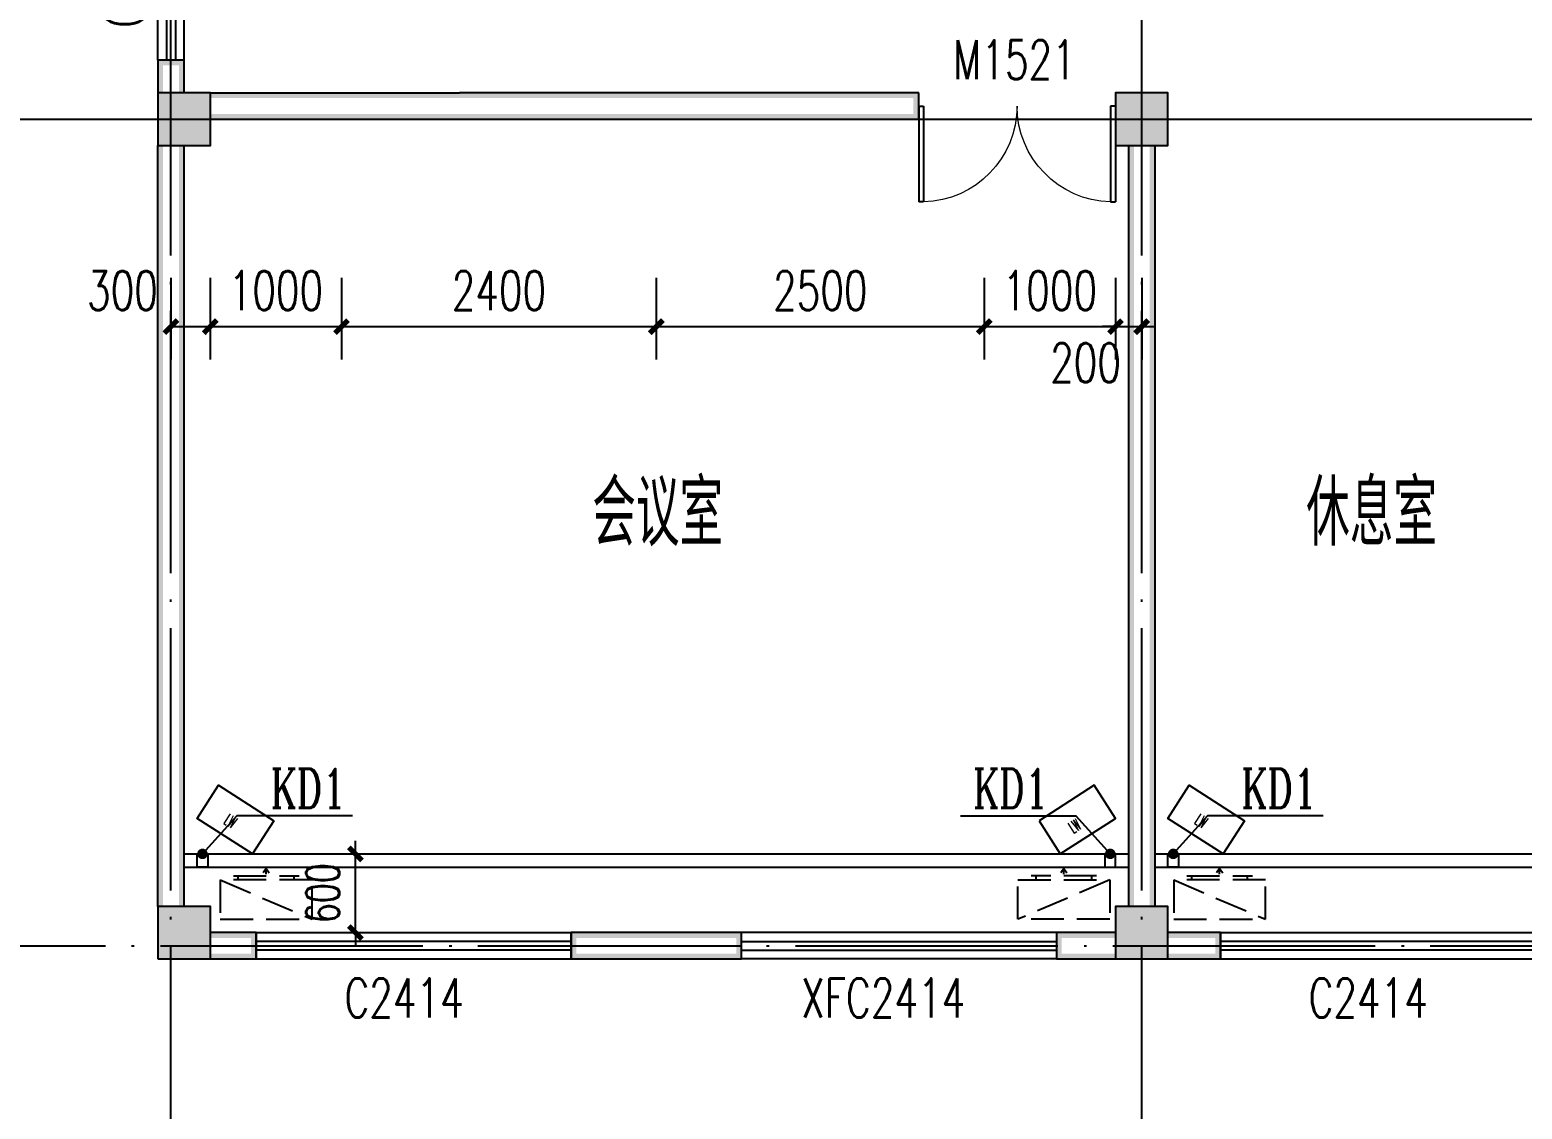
# Model space of a CAD drawing. Extents: x 5904849 to 6011887, y -826029 to -177002.
# Drawn here: x 5922338 to 5933714, y -482547 to -474321 of the extents above; entities that cross this region are included whole.
import ezdxf

# ---------------------------------------------------------------- set-up
doc = ezdxf.new("R2010")
doc.units = 0
doc.header["$LTSCALE"] = 1000
doc.header["$MEASUREMENT"] = 0
doc.linetypes.add('DASH', pattern=[0.35, 0.25, -0.1])
doc.linetypes.add('DOTE', pattern=[2.42, 2, -0.2, 0.02, -0.2])
doc.layers.get('0').update_dxf_attribs({"linetype": 'CONTINUOUS'})
doc.layers.get('Defpoints').update_dxf_attribs({"linetype": 'CONTINUOUS'})
for name, color, linetype in [('COLUMN', 9, 'CONTINUOUS'), ('DIM_SYMB', 3, 'CONTINUOUS'), ('DOTE', 252, 'CONTINUOUS'), ('PUB_DIM', 3, 'CONTINUOUS'), ('PUB_HATCH', 8, 'CONTINUOUS'), ('PUB_TEXT', 7, 'CONTINUOUS'), ('PUB_WALL', 9, 'CONTINUOUS'), ('WALL', 2, 'CONTINUOUS'), ('WINDOW', 4, 'CONTINUOUS'), ('WINDOW_TEXT', 7, 'CONTINUOUS'), ('厨卫布置', 6, 'CONTINUOUS'), ('填充', 251, 'CONTINUOUS'), ('排水', 221, 'CONTINUOUS')]:
    doc.layers.add(name, color=color, linetype=linetype)
doc.styles.add('_TCH_DIM_T3', font='SIMPLEX', dxfattribs={"width": 0.705882, "bigfont": 'GBCBIG'})
doc.styles.add('_TCH_DIM_T3_T3', font='SIMPLEX', dxfattribs={"width": 0.705882, "bigfont": 'GBCBIG'})
doc.styles.add('_TCH_LABEL', font='COMPLEX', dxfattribs={"bigfont": 'GBCBIG'})
doc.styles.add('_TCH_WINDOW', font='SIMPLEX', dxfattribs={"height": 3.5, "bigfont": 'GBCBIG'})
doc.styles.add('DIM_FONT', font='SIMPLEX', dxfattribs={"width": 0.7, "bigfont": 'GBCBIG'})
doc.styles.add('schuco', font='sceie.shx', dxfattribs={"width": 0.7, "bigfont": 'sceic.shx'})
doc.dimstyles.new('_TCH_ARCH&&100', dxfattribs={"dimtxt": 297.5, "dimasz": 100, "dimexe": 250, "dimexo": 300, "dimgap": 126.25, "dimtad": 1, "dimdec": 0, "dimzin": 0, "dimdsep": 46, "dimtxsty": '_TCH_DIM_T3', "dimblk": 'ARCHTICK', "dimcen": 0.09, "dimclrt": 7, "dimazin": 2, "dimtfac": 1, "dimtdec": 0, "dimtix": 1, "dimtmove": 2, "dimatfit": 3, "dimfxl": 0, "dimtolj": 1, "dimtzin": 0, "dimarcsym": 0})
doc.dimstyles.new('_TCH_ARCH&&100$TCH&&100', dxfattribs={"dimtxt": 252.875, "dimasz": 100, "dimexe": 250, "dimexo": 300, "dimgap": 122.3125, "dimtad": 1, "dimdec": 0, "dimzin": 0, "dimdsep": 46, "dimtxsty": '_TCH_DIM_T3_T3', "dimblk": 'ARCHTICK', "dimcen": 0.09, "dimclrt": 7, "dimazin": 2, "dimtfac": 1, "dimtdec": 0, "dimtix": 1, "dimtmove": 2, "dimatfit": 3, "dimfxl": 0, "dimtolj": 1, "dimtzin": 0, "dimarcsym": 0})

# ---------------------------------------------------------------- blocks, each defined once
blk = doc.blocks.new('_ArchTick')
at = {"color": 0, "linetype": 'ByBlock', "const_width": 0.4}
blk.add_lwpolyline([(-0.5, -0.5), (0.5, 0.5)], dxfattribs=at)
blk = doc.blocks.new('*D918')
at = {"layer": 'Defpoints', "color": 0}
for p in [(5930614, -475912), (5930814, -475912), (5930814, -476583)]:
    blk.add_point(p, dxfattribs=at)
at = {"layer": 'PUB_DIM', "color": 0, "lineweight": -2}
for p, q in [((5930614, -476212), (5930614, -476833)), ((5930814, -476212), (5930814, -476833)), ((5930614, -476583), (5930514, -476583)), ((5930614, -476583), (5930814, -476583)), ((5930814, -476583), (5930914, -476583))]:
    blk.add_line(p, q, dxfattribs=at)
at = {"layer": 'PUB_DIM', "color": 0, "lineweight": -2, "xscale": 100, "yscale": 100, "zscale": 100}
blk.add_blockref('_ArchTick', (5930614, -476583), dxfattribs=at)
at = {"layer": 'PUB_DIM', "color": 0, "lineweight": -2, "xscale": 100, "yscale": 100, "zscale": 100, "rotation": 180}
blk.add_blockref('_ArchTick', (5930814, -476583), dxfattribs=at)
at = {"layer": 'PUB_DIM', "color": 7, "insert": (5930386, -476858), "char_height": 297.5, "attachment_point": 5, "style": '_TCH_DIM_T3'}
blk.add_mtext('\\A1;200', dxfattribs=at)
blk = doc.blocks.new('*D919')
at = {"layer": 'Defpoints', "color": 0}
for p in [(5929614, -475912), (5930614, -475912), (5930614, -476583)]:
    blk.add_point(p, dxfattribs=at)
at = {"layer": 'PUB_DIM', "color": 0, "lineweight": -2}
for p, q in [((5929614, -476212), (5929614, -476833)), ((5930614, -476212), (5930614, -476833)), ((5929614, -476583), (5930614, -476583))]:
    blk.add_line(p, q, dxfattribs=at)
at = {"layer": 'PUB_DIM', "color": 0, "lineweight": -2, "xscale": 100, "yscale": 100, "zscale": 100, "rotation": 180}
blk.add_blockref('_ArchTick', (5929614, -476583), dxfattribs=at)
at = {"layer": 'PUB_DIM', "color": 0, "lineweight": -2, "xscale": 100, "yscale": 100, "zscale": 100}
blk.add_blockref('_ArchTick', (5930614, -476583), dxfattribs=at)
at = {"layer": 'PUB_DIM', "color": 7, "insert": (5930114, -476308), "char_height": 297.5, "attachment_point": 5, "style": '_TCH_DIM_T3'}
blk.add_mtext('\\A1;1000', dxfattribs=at)
blk = doc.blocks.new('*D920')
at = {"layer": 'Defpoints', "color": 0}
for p in [(5927114, -475912), (5929614, -475912), (5929614, -476583)]:
    blk.add_point(p, dxfattribs=at)
at = {"layer": 'PUB_DIM', "color": 0, "lineweight": -2}
for p, q in [((5927114, -476212), (5927114, -476833)), ((5929614, -476212), (5929614, -476833)), ((5927114, -476583), (5929614, -476583))]:
    blk.add_line(p, q, dxfattribs=at)
at = {"layer": 'PUB_DIM', "color": 0, "lineweight": -2, "xscale": 100, "yscale": 100, "zscale": 100, "rotation": 180}
blk.add_blockref('_ArchTick', (5927114, -476583), dxfattribs=at)
at = {"layer": 'PUB_DIM', "color": 0, "lineweight": -2, "xscale": 100, "yscale": 100, "zscale": 100}
blk.add_blockref('_ArchTick', (5929614, -476583), dxfattribs=at)
at = {"layer": 'PUB_DIM', "color": 7, "insert": (5928364, -476308), "char_height": 297.5, "attachment_point": 5, "style": '_TCH_DIM_T3'}
blk.add_mtext('\\A1;2500', dxfattribs=at)
blk = doc.blocks.new('*D921')
at = {"layer": 'Defpoints', "color": 0}
for p in [(5924714, -475912), (5927114, -475912), (5927114, -476583)]:
    blk.add_point(p, dxfattribs=at)
at = {"layer": 'PUB_DIM', "color": 0, "lineweight": -2}
for p, q in [((5924714, -476212), (5924714, -476833)), ((5927114, -476212), (5927114, -476833)), ((5924714, -476583), (5927114, -476583))]:
    blk.add_line(p, q, dxfattribs=at)
at = {"layer": 'PUB_DIM', "color": 0, "lineweight": -2, "xscale": 100, "yscale": 100, "zscale": 100, "rotation": 180}
blk.add_blockref('_ArchTick', (5924714, -476583), dxfattribs=at)
at = {"layer": 'PUB_DIM', "color": 0, "lineweight": -2, "xscale": 100, "yscale": 100, "zscale": 100}
blk.add_blockref('_ArchTick', (5927114, -476583), dxfattribs=at)
at = {"layer": 'PUB_DIM', "color": 7, "insert": (5925914, -476308), "char_height": 297.5, "attachment_point": 5, "style": '_TCH_DIM_T3'}
blk.add_mtext('\\A1;2400', dxfattribs=at)
blk = doc.blocks.new('*D922')
at = {"layer": 'Defpoints', "color": 0}
for p in [(5923714, -475912), (5924714, -475912), (5924714, -476583)]:
    blk.add_point(p, dxfattribs=at)
at = {"layer": 'PUB_DIM', "color": 0, "lineweight": -2}
for p, q in [((5923714, -476212), (5923714, -476833)), ((5924714, -476212), (5924714, -476833)), ((5923714, -476583), (5924714, -476583))]:
    blk.add_line(p, q, dxfattribs=at)
at = {"layer": 'PUB_DIM', "color": 0, "lineweight": -2, "xscale": 100, "yscale": 100, "zscale": 100, "rotation": 180}
blk.add_blockref('_ArchTick', (5923714, -476583), dxfattribs=at)
at = {"layer": 'PUB_DIM', "color": 0, "lineweight": -2, "xscale": 100, "yscale": 100, "zscale": 100}
blk.add_blockref('_ArchTick', (5924714, -476583), dxfattribs=at)
at = {"layer": 'PUB_DIM', "color": 7, "insert": (5924214, -476308), "char_height": 297.5, "attachment_point": 5, "style": '_TCH_DIM_T3'}
blk.add_mtext('\\A1;1000', dxfattribs=at)
blk = doc.blocks.new('*D923')
at = {"layer": 'Defpoints', "color": 0}
for p in [(5923414, -475912), (5923714, -475912), (5923714, -476583)]:
    blk.add_point(p, dxfattribs=at)
at = {"layer": 'PUB_DIM', "color": 0, "lineweight": -2}
for p, q in [((5923414, -476212), (5923414, -476833)), ((5923714, -476212), (5923714, -476833)), ((5923414, -476583), (5923714, -476583))]:
    blk.add_line(p, q, dxfattribs=at)
at = {"layer": 'PUB_DIM', "color": 0, "lineweight": -2, "xscale": 100, "yscale": 100, "zscale": 100, "rotation": 180}
blk.add_blockref('_ArchTick', (5923414, -476583), dxfattribs=at)
at = {"layer": 'PUB_DIM', "color": 0, "lineweight": -2, "xscale": 100, "yscale": 100, "zscale": 100}
blk.add_blockref('_ArchTick', (5923714, -476583), dxfattribs=at)
at = {"layer": 'PUB_DIM', "color": 7, "insert": (5923044, -476308), "char_height": 297.5, "attachment_point": 5, "style": '_TCH_DIM_T3'}
blk.add_mtext('\\A1;300', dxfattribs=at)
blk = doc.blocks.new('$TCHSYS$WIN2D')
for p, q in [((-0.5, 0.5), (0.5, 0.5)), ((-0.5, 0.5), (-0.5, -0.5)), ((0.5, 0.5), (0.5, -0.5)), ((0.5, 0.1667), (-0.5, 0.1667)), ((0.5, -0.1667), (-0.5, -0.1667)), ((-0.5, -0.5), (0.5, -0.5))]:
    blk.add_line(p, q)
blk = doc.blocks.new('*D1320')
at = {"layer": 'Defpoints', "color": 0, "linetype": 'ByBlock'}
for p in [(5924548, -480601), (5924820, -480601), (5924548, -481201)]:
    blk.add_point(p, dxfattribs=at)
at = {"layer": 'PUB_DIM', "color": 0, "linetype": 'ByBlock', "lineweight": -2}
for p, q in [((5924820, -480601), (5924820, -480501)), ((5924820, -481201), (5924820, -480601)), ((5924848, -480601), (5925070, -480601)), ((5924820, -481201), (5924820, -481301)), ((5924848, -481201), (5925070, -481201))]:
    blk.add_line(p, q, dxfattribs=at)
at = {"layer": 'PUB_DIM', "color": 0, "linetype": 'ByBlock', "lineweight": -2, "xscale": 100, "yscale": 100, "zscale": 100}
for p, rotation in [((5924820, -480601), 270), ((5924820, -481201), 90)]:
    blk.add_blockref('_ArchTick', p, dxfattribs=dict(at, rotation=rotation))
at = {"layer": 'PUB_DIM', "color": 7, "linetype": 'ByBlock', "insert": (5924571, -480901), "char_height": 252.9, "attachment_point": 5, "rotation": 90, "style": '_TCH_DIM_T3_T3'}
blk.add_mtext('\\A1;600', dxfattribs=at)
blk = doc.blocks.new('$DorLib2D$00000002')
for p, q in [((-0.5, 0), (-0.5, 0.4875)), ((-0.475, 0.4875), (-0.5, 0.4875)), ((-0.475, 0), (-0.475, 0.4875)), ((0.475, 0), (0.475, 0.4875)), ((0.475, 0.4875), (0.5, 0.4875)), ((0.5, 0), (0.5, 0.4875)), ((-0.5, 0), (-0.475, 0)), ((0.5, 0), (0.475, 0))]:
    blk.add_line(p, q)
at = {"lineweight": 13}
for centre, start, end in [((-0.4875, 0), 0, 88.53072), ((0.4875, 0), 91.46928, 180)]:
    blk.add_arc(centre, 0.4875, start, end, dxfattribs=at)
blk = doc.blocks.new('$WINLIB2D$00000001')
at = {"color": 0}
for points in [[(-0.5, 0.5), (-0.5, -0.5)], [(-0.5, 0.5), (0.5, 0.5)], [(0.5, -0.5), (0.5, 0.5)], [(0.5, 0.1667), (-0.5, 0.1667)], [(0.5, -0.1667), (-0.5, -0.1667)], [(-0.5, -0.5), (0.5, -0.5)]]:
    blk.add_lwpolyline(points, dxfattribs=at)
blk = doc.blocks.new('_FZH')
blk.add_lwpolyline([(-0.5, -0.5), (0.5, -0.5), (0.5, 0.5), (-0.5, 0.5)], close=True)
at = {"layer": 'PUB_HATCH'}
blk.add_solid([(-0.5, -0.5), (0.5, -0.5), (-0.5, 0.5), (0.5, 0.5)], dxfattribs=at)
blk = doc.blocks.new('A$C2E081725')
at = {"linetype": 'DASH'}
for p, q in [((700, 94), (0, 394)), ((600, 64), (100, 64)), ((138, 94), (138, 64)), ((350, 8), (327, 39)), ((350, 49), (350, 0)), ((350, 8), (373, 39)), ((563, 94), (563, 64))]:
    blk.add_line(p, q, dxfattribs=at)
blk.add_lwpolyline([(0, 394), (0, 94), (700, 94), (700, 394)], close=True, dxfattribs=at)

msp = doc.modelspace()

# ---------------------------------------------------------------- hatches: boundary and pattern name
at = {"layer": 'PUB_WALL', "linetype": 'ByBlock'}
for points in [[(5923514.3, -474551.4), (5923314.3, -474551.4), (5923354.3, -474591.4), (5923474.3, -474591.4)], [(5923314.3, -474801.4), (5923354.3, -474801.4), (5923354.3, -474591.4), (5923314.3, -474551.4)], [(5923474.3, -474801.4), (5923514.3, -474801.4), (5923514.3, -474551.4), (5923474.3, -474591.4)], [(5923714.3, -474801.4), (5923314.3, -474801.4), (5923354.3, -474841.4), (5923674.3, -474841.4)], [(5923314.3, -474801.4), (5923314.3, -475201.4), (5923354.3, -475161.4), (5923354.3, -474841.4)], [(5923714.3, -475201.4), (5923714.3, -474801.4), (5923674.3, -474841.4), (5923674.3, -475161.4)], [(5923714.3, -474801.4), (5923714.3, -474841.4), (5925614.3, -474841.4), (5925614.3, -474801.4)], [(5929114.3, -474801.4), (5925614.3, -474801.4), (5925614.3, -474841.4), (5929074.3, -474841.4)], [(5929114.3, -475001.4), (5929114.3, -474801.4), (5929074.3, -474841.4), (5929074.3, -474961.4)], [(5931014.3, -474801.4), (5930614.3, -474801.4), (5930654.3, -474841.4), (5930974.3, -474841.4)], [(5930614.3, -474801.4), (5930614.3, -475201.4), (5930654.3, -475161.4), (5930654.3, -474841.4)], [(5931014.3, -475201.4), (5931014.3, -474801.4), (5930974.3, -474841.4), (5930974.3, -475161.4)], [(5923714.3, -474961.4), (5923714.3, -475001.4), (5925614.3, -475001.4), (5925614.3, -474961.4)], [(5925614.3, -475001.4), (5929114.3, -475001.4), (5929074.3, -474961.4), (5925614.3, -474961.4)], [(5923314.3, -475201.4), (5923714.3, -475201.4), (5923674.3, -475161.4), (5923354.3, -475161.4)], [(5930614.3, -475201.4), (5931014.3, -475201.4), (5930974.3, -475161.4), (5930654.3, -475161.4)], [(5923354.3, -475201.4), (5923314.3, -475201.4), (5923314.3, -481001.4), (5923354.3, -481001.4)], [(5923514.3, -475201.4), (5923474.3, -475201.4), (5923474.3, -481001.4), (5923514.3, -481001.4)], [(5930714.3, -481001.4), (5930754.3, -481001.4), (5930754.3, -475201.4), (5930714.3, -475201.4)], [(5930874.3, -481001.4), (5930914.3, -481001.4), (5930914.3, -475201.4), (5930874.3, -475201.4)], [(5923714.3, -481001.4), (5923314.3, -481001.4), (5923354.3, -481041.4), (5923674.3, -481041.4)], [(5923314.3, -481001.4), (5923314.3, -481401.4), (5923354.3, -481361.4), (5923354.3, -481041.4)], [(5923714.3, -481401.4), (5923714.3, -481001.4), (5923674.3, -481041.4), (5923674.3, -481361.4)], [(5931014.3, -481001.4), (5930614.3, -481001.4), (5930654.3, -481041.4), (5930974.3, -481041.4)], [(5930614.3, -481001.4), (5930614.3, -481401.4), (5930654.3, -481361.4), (5930654.3, -481041.4)], [(5931014.3, -481401.4), (5931014.3, -481001.4), (5930974.3, -481041.4), (5930974.3, -481361.4)], [(5923714.3, -481201.4), (5923714.3, -481241.4), (5924024.3, -481241.4), (5924064.3, -481201.4)], [(5924064.3, -481401.4), (5924064.3, -481201.4), (5924024.3, -481241.4), (5924024.3, -481361.4)], [(5927114.3, -481201.4), (5926464.3, -481201.4), (5926504.3, -481241.4), (5927114.3, -481241.4)], [(5926464.3, -481201.4), (5926464.3, -481401.4), (5926504.3, -481361.4), (5926504.3, -481241.4)], [(5927764.3, -481201.4), (5927114.3, -481201.4), (5927114.3, -481241.4), (5927724.3, -481241.4)], [(5927764.3, -481401.4), (5927764.3, -481201.4), (5927724.3, -481241.4), (5927724.3, -481361.4)], [(5930614.3, -481241.4), (5930614.3, -481201.4), (5930164.3, -481201.4), (5930204.3, -481241.4)], [(5930164.3, -481201.4), (5930164.3, -481401.4), (5930204.3, -481361.4), (5930204.3, -481241.4)], [(5931014.3, -481201.4), (5931014.3, -481241.4), (5931374.3, -481241.4), (5931414.3, -481201.4)], [(5931414.3, -481401.4), (5931414.3, -481201.4), (5931374.3, -481241.4), (5931374.3, -481361.4)], [(5923314.3, -481401.4), (5923714.3, -481401.4), (5923674.3, -481361.4), (5923354.3, -481361.4)], [(5923714.3, -481361.4), (5923714.3, -481401.4), (5924064.3, -481401.4), (5924024.3, -481361.4)], [(5926464.3, -481401.4), (5927114.3, -481401.4), (5927114.3, -481361.4), (5926504.3, -481361.4)], [(5927114.3, -481401.4), (5927764.3, -481401.4), (5927724.3, -481361.4), (5927114.3, -481361.4)], [(5930614.3, -481401.4), (5930614.3, -481361.4), (5930204.3, -481361.4), (5930164.3, -481401.4)], [(5930614.3, -481401.4), (5931014.3, -481401.4), (5930974.3, -481361.4), (5930654.3, -481361.4)], [(5931014.3, -481361.4), (5931014.3, -481401.4), (5931414.3, -481401.4), (5931374.3, -481361.4)]]:
    msp.add_hatch(color=256, dxfattribs=at).paths.add_polyline_path(points)

# ---------------------------------------------------------------- linework, layer by layer
at = {"linetype": 'ByBlock'}
for p, q in [((5923514.3, -480601.4), (5927014.3, -480601.4)), ((5927014.3, -480601.4), (5930714.3, -480601.4)), ((5930914.3, -480601.4), (5934314.3, -480601.4))]:
    msp.add_line(p, q, dxfattribs=at)
at = {"layer": 'DIM_SYMB'}
for points in [[(5924797, -480311.5), (5923915.9, -480311.5), (5923654.3, -480601.4)], [(5929431.6, -480311.5), (5930312.7, -480311.5), (5930574.3, -480601.4)], [(5932197, -480311.5), (5931315.9, -480311.5), (5931054.3, -480601.4)]]:
    msp.add_lwpolyline(points, dxfattribs=at)
at = {"layer": 'DIM_SYMB', "const_width": 40}
for points in [[(5923667.7, -480586.5, 1), (5923640.9, -480616.2, 1)], [(5930560.9, -480586.5, 1), (5930587.7, -480616.2, 1)], [(5931067.7, -480586.5, 1), (5931040.9, -480616.2, 1)]]:
    msp.add_lwpolyline(points, format="xyb", close=True, dxfattribs=at)
at = {"layer": 'DOTE', "linetype": 'DOTE'}
for p, q in [((5923414.3, -483301.4), (5923414.3, -463801.4)), ((5930814.3, -483301.4), (5930814.3, -463801.4)), ((5920914.3, -475001.4), (5947914.3, -475001.4)), ((5922514.3, -475001.4), (5946314.3, -475001.4)), ((5920914.3, -481301.4), (5947914.3, -481301.4))]:
    msp.add_line(p, q, dxfattribs=at)
at = {"layer": 'WALL', "linetype": 'ByBlock'}
for p, q in [((5923514.3, -474551.4), (5923314.3, -474551.4)), ((5923314.3, -474551.4), (5923314.3, -474801.4)), ((5923514.3, -474801.4), (5923514.3, -474551.4)), ((5923714.3, -474801.4), (5925614.3, -474801.4)), ((5929114.3, -474801.4), (5925614.3, -474801.4)), ((5929114.3, -475001.4), (5929114.3, -474801.4)), ((5923714.3, -475001.4), (5925614.3, -475001.4)), ((5925614.3, -475001.4), (5929114.3, -475001.4)), ((5923314.3, -481001.4), (5923314.3, -475201.4)), ((5923514.3, -481001.4), (5923514.3, -475201.4)), ((5930714.3, -475201.4), (5930714.3, -481001.4)), ((5930914.3, -475201.4), (5930914.3, -481001.4)), ((5924064.3, -481201.4), (5923714.3, -481201.4)), ((5924064.3, -481401.4), (5924064.3, -481201.4)), ((5927114.3, -481201.4), (5926464.3, -481201.4)), ((5926464.3, -481201.4), (5926464.3, -481401.4)), ((5927764.3, -481201.4), (5927114.3, -481201.4)), ((5927764.3, -481401.4), (5927764.3, -481201.4)), ((5930614.3, -481201.4), (5930164.3, -481201.4)), ((5930164.3, -481201.4), (5930164.3, -481401.4)), ((5931414.3, -481201.4), (5931014.3, -481201.4)), ((5931414.3, -481401.4), (5931414.3, -481201.4)), ((5923714.3, -481401.4), (5924064.3, -481401.4)), ((5926464.3, -481401.4), (5927114.3, -481401.4)), ((5927114.3, -481401.4), (5927764.3, -481401.4)), ((5930164.3, -481401.4), (5930614.3, -481401.4)), ((5931014.3, -481401.4), (5931414.3, -481401.4))]:
    msp.add_line(p, q, dxfattribs=at)
at = {"layer": '厨卫布置'}
for points in [[(5924197.1, -480349), (5924035, -480601.4), (5923614.3, -480331.1), (5923776.4, -480078.7)], [(5930031.5, -480349), (5930193.6, -480601.4), (5930614.3, -480331.1), (5930452.2, -480078.7)], [(5931597.1, -480349), (5931435, -480601.4), (5931014.3, -480331.1), (5931176.4, -480078.7)]]:
    msp.add_lwpolyline(points, close=True, dxfattribs=at)
at = {"layer": '填充', "linetype": 'DASH', "ltscale": 500}
for p, q in [((5923514.3, -480701.4), (5927014.3, -480701.4)), ((5927014.3, -480701.4), (5930714.3, -480701.4)), ((5930914.3, -480701.4), (5934314.3, -480701.4))]:
    msp.add_line(p, q, dxfattribs=at)
at = {"layer": '排水'}
for points in [[(5923694.3, -480701.4), (5923614.3, -480701.4), (5923614.3, -480601.4), (5923694.3, -480601.4)], [(5930534.3, -480701.4), (5930614.3, -480701.4), (5930614.3, -480601.4), (5930534.3, -480601.4)], [(5931094.3, -480701.4), (5931014.3, -480701.4), (5931014.3, -480601.4), (5931094.3, -480601.4)]]:
    msp.add_lwpolyline(points, close=True, dxfattribs=at)

# ---------------------------------------------------------------- block references
at = {"layer": 'COLUMN', "linetype": 'ByBlock', "xscale": 400, "yscale": 400, "zscale": 400}
for p in [(5923514.3, -475001.4), (5930814.3, -475001.4), (5923514.3, -481201.4), (5930814.3, -481201.4)]:
    msp.add_blockref('_FZH', p, dxfattribs=at)
at = {"layer": 'WINDOW', "linetype": 'ByBlock'}
ref = msp.add_blockref('$TCHSYS$WIN2D', (5923414.3, -473801.4), dxfattribs=dict(at, xscale=-1500, yscale=199.9999982714653, zscale=-1500, rotation=270.0000001285997))
ref.add_attrib('A', 'C1514', (5923210.4, -474305.9), dxfattribs={"layer": 'WINDOW_TEXT', "linetype": 'ByBlock', "height": 297.5, "rotation": 90, "style": '_TCH_WINDOW', "width": 0.705882})
ref = msp.add_blockref('$DorLib2D$00000002', (5929864.3, -474901.4), dxfattribs=dict(at, xscale=1500, yscale=-1500, zscale=1500, rotation=359.9999999998537))
ref.add_attrib('A', 'M1521', (5929375.6, -474697.4), dxfattribs={"layer": 'WINDOW_TEXT', "linetype": 'ByBlock', "height": 297.5, "style": '_TCH_WINDOW', "width": 0.705882})
ref = msp.add_blockref('$WINLIB2D$00000001', (5925264.3, -481301.4), dxfattribs=dict(at, xscale=-2400, yscale=-200.0000003811438, zscale=-2400, rotation=180.0000000306717))
ref.add_attrib('A', 'C2414', (5924736.8, -481847.4), dxfattribs={"layer": 'WINDOW_TEXT', "linetype": 'ByBlock', "height": 297.5, "rotation": 0, "style": '_TCH_WINDOW', "width": 0.705882})
ref = msp.add_blockref('$WINLIB2D$00000001', (5928964.3, -481301.4), dxfattribs=dict(at, xscale=2400, yscale=-199.9999949552584, zscale=2400, rotation=180.0000000001875))
ref.add_attrib('A', 'XFC2414', (5928218.3, -481847.4), dxfattribs={"layer": 'WINDOW_TEXT', "linetype": 'ByBlock', "height": 297.5, "style": '_TCH_WINDOW', "width": 0.705882})
ref = msp.add_blockref('$WINLIB2D$00000001', (5932614.3, -481301.4), dxfattribs=dict(at, xscale=-2400, yscale=-199.9999949552584, zscale=-2400, rotation=180.0000000001871))
ref.add_attrib('A', 'C2414', (5932086.8, -481847.4), dxfattribs={"layer": 'WINDOW_TEXT', "linetype": 'ByBlock', "height": 297.5, "style": '_TCH_WINDOW', "width": 0.705882})
at = {"layer": '厨卫布置', "rotation": 180}
for p in [(5924490.3, -480705.9), (5931758.3, -480705.9)]:
    msp.add_blockref('A$C2E081725', p, dxfattribs=at)
at = {"layer": '厨卫布置', "xscale": -1, "rotation": 180}
msp.add_blockref('A$C2E081725', (5929870.4, -480705.9), dxfattribs=at)

# ---------------------------------------------------------------- texts
at = {"style": 'schuco', "width": 0.7}
for s, p in [('会议室', (5926625.7, -478253)), ('休息室', (5932067.9, -478253))]:
    msp.add_text(s, height=500, dxfattribs=at).set_placement(p)
at = {"layer": 'PUB_TEXT', "style": '_TCH_LABEL', "width": 0.705882}
for p in [(5924171.7, -480251.4), (5929527, -480251.4), (5931571.7, -480251.4)]:
    msp.add_text('KD1', height=297.5, dxfattribs=at).set_placement(p)
at = {"layer": '厨卫布置', "style": 'DIM_FONT', "width": 0.494118}
for rotation, p in [(327.28331, (5923810.3, -480366.9)), (32.71669, (5930293.2, -480447.3)), (327.28331, (5931210.3, -480366.9))]:
    msp.add_text('LW', height=89.65, rotation=rotation, dxfattribs=at).set_placement(p)

# ---------------------------------------------------------------- dimensions: what is measured, and where the dimension line sits
at = {"layer": 'PUB_DIM', "color": 0}
for base, p1, p2, picture, middle in [((5923714.3, -476583.2), (5923414.3, -475912.2), (5923714.3, -475912.2), '*D923', (5923044.3, -476308.2)), ((5930814.3, -476583.2), (5930614.3, -475912.2), (5930814.3, -475912.2), '*D918', (5930386.3, -476858.2))]:
    dim = msp.add_linear_dim(base=base, p1=p1, p2=p2, angle=360, dimstyle='_TCH_ARCH&&100', dxfattribs=at)
    dim.commit()
    dim.dimension.update_dxf_attribs({"geometry": picture, "text_midpoint": middle, "dimtype": 129})
for p1, p2, picture, middle in [((5923714.3, -475912.2), (5924714.3, -475912.2), '*D922', (5924214.3, -476308.2)), ((5924714.3, -475912.2), (5927114.3, -475912.2), '*D921', (5925914.3, -476308.2)), ((5927114.3, -475912.2), (5929614.3, -475912.2), '*D920', (5928364.3, -476308.2)), ((5929614.3, -475912.2), (5930614.3, -475912.2), '*D919', (5930114.3, -476308.2))]:
    dim = msp.add_aligned_dim(p1=p1, p2=p2, distance=-671, dimstyle='_TCH_ARCH&&100', dxfattribs=at)
    dim.commit()
    dim.dimension.update_dxf_attribs({"geometry": picture, "text_midpoint": middle})
at = {"layer": 'PUB_DIM', "linetype": 'ByBlock'}
dim = msp.add_aligned_dim(p1=(5924547.9, -481201.4), p2=(5924547.9, -480601.4), distance=-272.2, dimstyle='_TCH_ARCH&&100$TCH&&100', dxfattribs=at)
dim.commit()
dim.dimension.update_dxf_attribs({"geometry": '*D1320', "text_midpoint": (5924571.4, -480901.4)})

doc.saveas('drawing.dxf')
